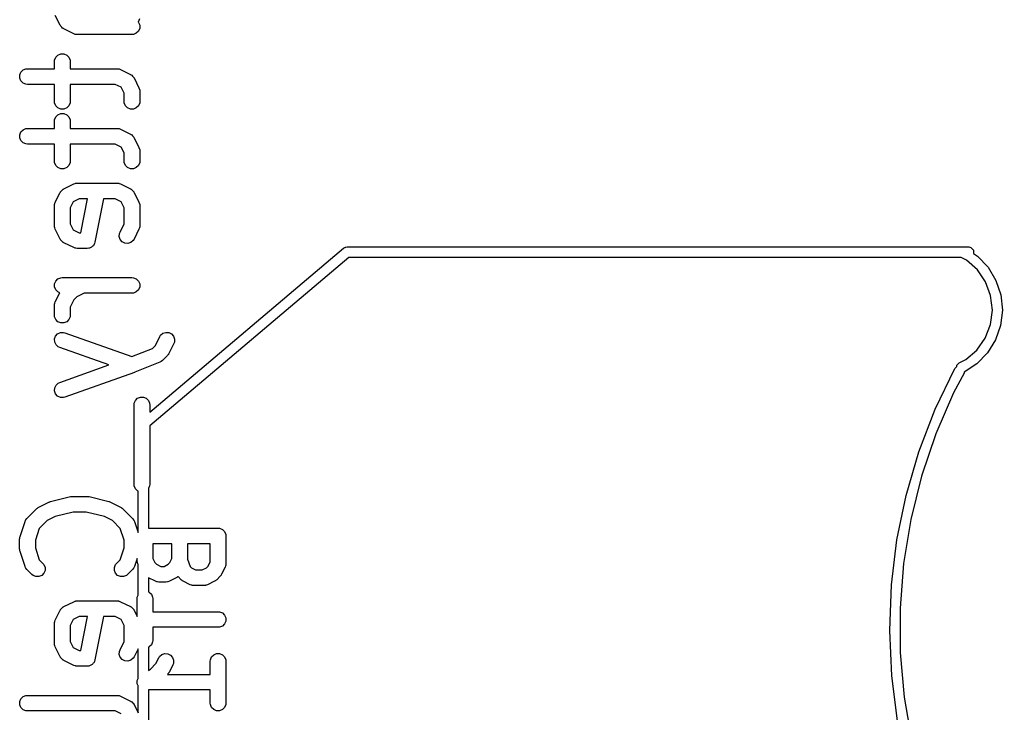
# Model space of a CAD drawing. Extents: x -2.1 to 1.75, y 0.25 to 2.72.
# Drawn here: x 1.3702 to 1.7405, y 1.0279 to 1.2894 of the extents above; entities that cross this region are included whole.
import ezdxf

# ---------------------------------------------------------------- set-up
doc = ezdxf.new("R2010")
doc.units = 0
doc.header["$MEASUREMENT"] = 0
doc.layers.add('BLACK', color=7, linetype='CONTINUOUS')

msp = doc.modelspace()

# ---------------------------------------------------------------- linework, layer by layer
at = {"layer": 'BLACK', "linetype": 'CONTINUOUS'}
for p, q in [((1.3855, 1.2873), (1.38362, 1.29105)), ((1.41515, 1.28918), (1.41483, 1.28853)), ((1.41536, 1.28972), (1.41515, 1.28918)), ((1.38556, 1.28721), (1.3855, 1.2873)), ((1.38558, 1.28716), (1.38556, 1.28721)), ((1.38562, 1.28711), (1.38558, 1.28716)), ((1.38581, 1.28681), (1.38562, 1.28711)), ((1.38609, 1.28657), (1.38581, 1.28681)), ((1.38633, 1.28629), (1.38609, 1.28657)), ((1.38662, 1.28611), (1.38633, 1.28629)), ((1.38668, 1.28606), (1.38662, 1.28611)), ((1.38672, 1.28604), (1.38668, 1.28606)), ((1.38682, 1.28598), (1.38672, 1.28604)), ((1.39057, 1.28411), (1.38682, 1.28598)), ((1.41497, 1.28511), (1.41415, 1.28429)), ((1.41483, 1.28853), (1.41497, 1.28839)), ((1.41497, 1.28839), (1.41541, 1.28733)), ((1.41541, 1.28617), (1.41497, 1.28511)), ((1.41541, 1.28733), (1.41541, 1.28617)), ((1.39111, 1.2839), (1.39057, 1.28411)), ((1.39122, 1.28389), (1.39111, 1.2839)), ((1.39131, 1.28385), (1.39122, 1.28389)), ((1.39189, 1.2838), (1.39131, 1.28385)), ((1.41251, 1.2838), (1.39189, 1.2838)), ((1.41309, 1.28385), (1.41251, 1.2838)), ((1.41415, 1.28429), (1.41309, 1.28385)), ((1.38331, 1.27363), (1.38337, 1.2742)), ((1.38337, 1.2742), (1.38381, 1.27527)), ((1.38381, 1.27527), (1.38463, 1.27608)), ((1.38463, 1.27608), (1.38569, 1.27652)), ((1.38569, 1.27652), (1.38684, 1.27652)), ((1.38684, 1.27652), (1.38791, 1.27608)), ((1.38791, 1.27608), (1.38872, 1.27527)), ((1.38872, 1.27527), (1.38916, 1.2742)), ((1.38916, 1.2742), (1.38922, 1.27363)), ((1.37069, 1.26964), (1.3715, 1.27046)), ((1.3715, 1.27046), (1.37257, 1.2709)), ((1.37257, 1.2709), (1.37314, 1.27095)), ((1.37314, 1.27095), (1.38331, 1.27095)), ((1.38331, 1.27095), (1.38331, 1.27363)), ((1.38922, 1.27363), (1.38922, 1.27095)), ((1.38922, 1.27095), (1.40689, 1.27095)), ((1.40689, 1.27095), (1.40746, 1.2709)), ((1.40746, 1.2709), (1.40756, 1.27086)), ((1.40756, 1.27086), (1.40767, 1.27085)), ((1.40767, 1.27085), (1.40821, 1.27064)), ((1.40821, 1.27064), (1.41196, 1.26877)), ((1.37025, 1.26858), (1.37069, 1.26964)), ((1.37025, 1.26743), (1.37025, 1.26858)), ((1.37069, 1.26636), (1.37025, 1.26743)), ((1.3715, 1.26555), (1.37069, 1.26636)), ((1.41196, 1.26877), (1.41205, 1.26871)), ((1.41205, 1.26871), (1.4121, 1.26869)), ((1.4121, 1.26869), (1.41216, 1.26864)), ((1.41216, 1.26864), (1.41245, 1.26846)), ((1.41245, 1.26846), (1.41269, 1.26818)), ((1.41269, 1.26818), (1.41297, 1.26794)), ((1.41297, 1.26794), (1.41315, 1.26765)), ((1.41315, 1.26765), (1.4132, 1.26759)), ((1.4132, 1.26759), (1.41322, 1.26754)), ((1.41322, 1.26754), (1.41328, 1.26745)), ((1.41328, 1.26745), (1.41515, 1.2637)), ((1.37257, 1.26511), (1.3715, 1.26555)), ((1.37314, 1.26505), (1.37257, 1.26511)), ((1.38331, 1.26505), (1.37314, 1.26505)), ((1.38331, 1.25863), (1.38331, 1.26505)), ((1.40619, 1.26505), (1.38922, 1.26505)), ((1.38922, 1.26505), (1.38922, 1.25863)), ((1.40844, 1.26393), (1.40619, 1.26505)), ((1.40956, 1.26168), (1.40844, 1.26393)), ((1.41515, 1.2637), (1.41536, 1.26316)), ((1.41536, 1.26316), (1.41537, 1.26305)), ((1.41537, 1.26305), (1.41541, 1.26295)), ((1.41541, 1.26295), (1.41547, 1.26238)), ((1.40956, 1.25863), (1.40956, 1.26168)), ((1.41547, 1.26238), (1.41547, 1.25863)), ((1.38337, 1.25805), (1.38331, 1.25863)), ((1.38381, 1.25699), (1.38337, 1.25805)), ((1.38463, 1.25617), (1.38381, 1.25699)), ((1.38569, 1.25573), (1.38463, 1.25617)), ((1.38684, 1.25573), (1.38569, 1.25573)), ((1.38791, 1.25617), (1.38684, 1.25573)), ((1.38872, 1.25699), (1.38791, 1.25617)), ((1.38916, 1.25805), (1.38872, 1.25699)), ((1.38922, 1.25863), (1.38916, 1.25805)), ((1.40962, 1.25805), (1.40956, 1.25863)), ((1.41006, 1.25699), (1.40962, 1.25805)), ((1.41087, 1.25617), (1.41006, 1.25699)), ((1.41194, 1.25573), (1.41087, 1.25617)), ((1.41309, 1.25573), (1.41194, 1.25573)), ((1.41415, 1.25617), (1.41309, 1.25573)), ((1.41497, 1.25699), (1.41415, 1.25617)), ((1.41541, 1.25805), (1.41497, 1.25699)), ((1.41547, 1.25863), (1.41541, 1.25805)), ((1.38331, 1.25113), (1.38337, 1.2517)), ((1.38337, 1.2517), (1.38381, 1.25277)), ((1.38381, 1.25277), (1.38463, 1.25358)), ((1.38463, 1.25358), (1.38569, 1.25402)), ((1.38569, 1.25402), (1.38684, 1.25402)), ((1.38684, 1.25402), (1.38791, 1.25358)), ((1.38791, 1.25358), (1.38872, 1.25277)), ((1.38872, 1.25277), (1.38916, 1.2517)), ((1.38916, 1.2517), (1.38922, 1.25113)), ((1.37069, 1.24714), (1.3715, 1.24796)), ((1.3715, 1.24796), (1.37257, 1.2484)), ((1.37257, 1.2484), (1.37314, 1.24846)), ((1.37314, 1.24846), (1.38331, 1.24846)), ((1.38331, 1.24846), (1.38331, 1.25113)), ((1.38922, 1.25113), (1.38922, 1.24846)), ((1.38922, 1.24846), (1.40689, 1.24846)), ((1.40689, 1.24846), (1.40746, 1.2484)), ((1.40746, 1.2484), (1.40756, 1.24836)), ((1.40756, 1.24836), (1.40767, 1.24835)), ((1.40767, 1.24835), (1.40821, 1.24815)), ((1.40821, 1.24815), (1.41196, 1.24627)), ((1.37025, 1.24608), (1.37069, 1.24714)), ((1.37025, 1.24493), (1.37025, 1.24608)), ((1.37069, 1.24386), (1.37025, 1.24493)), ((1.41196, 1.24627), (1.41205, 1.24621)), ((1.41205, 1.24621), (1.4121, 1.24619)), ((1.4121, 1.24619), (1.41216, 1.24615)), ((1.41216, 1.24615), (1.41245, 1.24596)), ((1.41245, 1.24596), (1.41269, 1.24568)), ((1.41269, 1.24568), (1.41297, 1.24544)), ((1.41297, 1.24544), (1.41315, 1.24515)), ((1.41315, 1.24515), (1.4132, 1.24509)), ((1.4132, 1.24509), (1.41322, 1.24505)), ((1.41322, 1.24505), (1.41328, 1.24495)), ((1.41328, 1.24495), (1.41515, 1.2412)), ((1.3715, 1.24305), (1.37069, 1.24386)), ((1.37257, 1.24261), (1.3715, 1.24305)), ((1.37314, 1.24255), (1.37257, 1.24261)), ((1.38331, 1.24255), (1.37314, 1.24255)), ((1.38331, 1.23613), (1.38331, 1.24255)), ((1.40619, 1.24255), (1.38922, 1.24255)), ((1.38922, 1.24255), (1.38922, 1.23613)), ((1.40844, 1.24143), (1.40619, 1.24255)), ((1.40956, 1.23918), (1.40844, 1.24143)), ((1.41515, 1.2412), (1.41536, 1.24066)), ((1.41536, 1.24066), (1.41537, 1.24055)), ((1.41537, 1.24055), (1.41541, 1.24046)), ((1.41541, 1.24046), (1.41547, 1.23988)), ((1.40956, 1.23613), (1.40956, 1.23918)), ((1.41547, 1.23988), (1.41547, 1.23613)), ((1.38337, 1.23555), (1.38331, 1.23613)), ((1.38381, 1.23449), (1.38337, 1.23555)), ((1.38463, 1.23368), (1.38381, 1.23449)), ((1.38569, 1.23323), (1.38463, 1.23368)), ((1.38684, 1.23323), (1.38569, 1.23323)), ((1.38791, 1.23368), (1.38684, 1.23323)), ((1.38872, 1.23449), (1.38791, 1.23368)), ((1.38916, 1.23555), (1.38872, 1.23449)), ((1.38922, 1.23613), (1.38916, 1.23555)), ((1.40962, 1.23555), (1.40956, 1.23613)), ((1.41006, 1.23449), (1.40962, 1.23555)), ((1.41087, 1.23368), (1.41006, 1.23449)), ((1.41194, 1.23323), (1.41087, 1.23368)), ((1.41309, 1.23323), (1.41194, 1.23323)), ((1.41415, 1.23368), (1.41309, 1.23323)), ((1.41497, 1.23449), (1.41415, 1.23368)), ((1.41541, 1.23555), (1.41497, 1.23449)), ((1.41547, 1.23613), (1.41541, 1.23555)), ((1.38672, 1.22559), (1.38682, 1.22565)), ((1.38682, 1.22565), (1.39057, 1.22752)), ((1.39057, 1.22752), (1.39111, 1.22773)), ((1.39111, 1.22773), (1.39122, 1.22774)), ((1.39122, 1.22774), (1.39131, 1.22778)), ((1.39131, 1.22778), (1.39189, 1.22783)), ((1.39189, 1.22783), (1.40689, 1.22783)), ((1.40689, 1.22783), (1.40746, 1.22778)), ((1.40746, 1.22778), (1.40756, 1.22774)), ((1.40756, 1.22774), (1.40767, 1.22773)), ((1.40767, 1.22773), (1.40821, 1.22752)), ((1.40821, 1.22752), (1.41196, 1.22565)), ((1.41196, 1.22565), (1.41205, 1.22559)), ((1.38362, 1.22058), (1.3855, 1.22433)), ((1.3855, 1.22433), (1.38556, 1.22442)), ((1.38556, 1.22442), (1.38558, 1.22447)), ((1.38558, 1.22447), (1.38562, 1.22453)), ((1.38562, 1.22453), (1.38581, 1.22482)), ((1.38581, 1.22482), (1.38609, 1.22506)), ((1.38609, 1.22506), (1.38633, 1.22534)), ((1.38633, 1.22534), (1.38662, 1.22552)), ((1.38662, 1.22552), (1.38668, 1.22557)), ((1.38668, 1.22557), (1.38672, 1.22559)), ((1.39259, 1.22193), (1.39034, 1.22081)), ((1.39579, 1.22193), (1.39259, 1.22193)), ((1.39322, 1.20909), (1.39579, 1.22193)), ((1.40181, 1.22193), (1.39854, 1.20556)), ((1.40619, 1.22193), (1.40181, 1.22193)), ((1.40844, 1.22081), (1.40619, 1.22193)), ((1.41205, 1.22559), (1.4121, 1.22557)), ((1.4121, 1.22557), (1.41216, 1.22552)), ((1.41216, 1.22552), (1.41245, 1.22534)), ((1.41245, 1.22534), (1.41269, 1.22506)), ((1.41269, 1.22506), (1.41297, 1.22482)), ((1.41297, 1.22482), (1.41315, 1.22453)), ((1.41315, 1.22453), (1.4132, 1.22447)), ((1.4132, 1.22447), (1.41322, 1.22442)), ((1.41322, 1.22442), (1.41328, 1.22433)), ((1.41328, 1.22433), (1.41515, 1.22058)), ((1.38331, 1.21926), (1.38337, 1.21983)), ((1.38331, 1.21176), (1.38331, 1.21926)), ((1.38337, 1.21983), (1.38341, 1.21993)), ((1.38341, 1.21993), (1.38342, 1.22004)), ((1.38342, 1.22004), (1.38362, 1.22058)), ((1.39034, 1.22081), (1.38922, 1.21856)), ((1.38922, 1.21856), (1.38922, 1.21246)), ((1.40956, 1.21856), (1.40844, 1.22081)), ((1.40956, 1.21246), (1.40956, 1.21856)), ((1.41515, 1.22058), (1.41536, 1.22004)), ((1.41536, 1.22004), (1.41537, 1.21993)), ((1.41537, 1.21993), (1.41541, 1.21983)), ((1.41541, 1.21983), (1.41547, 1.21926)), ((1.41547, 1.21926), (1.41547, 1.21176)), ((1.38337, 1.21118), (1.38331, 1.21176)), ((1.38341, 1.21108), (1.38337, 1.21118)), ((1.38342, 1.21098), (1.38341, 1.21108)), ((1.38362, 1.21044), (1.38342, 1.21098)), ((1.38922, 1.21246), (1.39034, 1.21021)), ((1.408, 1.20933), (1.40956, 1.21246)), ((1.41536, 1.21098), (1.41515, 1.21044)), ((1.41537, 1.21108), (1.41536, 1.21098)), ((1.41541, 1.21118), (1.41537, 1.21108)), ((1.41547, 1.21176), (1.41541, 1.21118)), ((1.3855, 1.20669), (1.38362, 1.21044)), ((1.39034, 1.21021), (1.39259, 1.20909)), ((1.39259, 1.20909), (1.39322, 1.20909)), ((1.40771, 1.20764), (1.40779, 1.20879)), ((1.40807, 1.20655), (1.40771, 1.20764)), ((1.40779, 1.20879), (1.408, 1.20933)), ((1.41515, 1.21044), (1.41328, 1.20669)), ((1.38556, 1.20659), (1.3855, 1.20669)), ((1.38558, 1.20655), (1.38556, 1.20659)), ((1.38562, 1.20649), (1.38558, 1.20655)), ((1.38581, 1.2062), (1.38562, 1.20649)), ((1.38609, 1.20596), (1.38581, 1.2062)), ((1.38633, 1.20568), (1.38609, 1.20596)), ((1.38662, 1.20549), (1.38633, 1.20568)), ((1.38668, 1.20544), (1.38662, 1.20549)), ((1.38672, 1.20543), (1.38668, 1.20544)), ((1.38682, 1.20537), (1.38672, 1.20543)), ((1.39057, 1.20349), (1.38682, 1.20537)), ((1.39111, 1.20329), (1.39057, 1.20349)), ((1.39677, 1.20341), (1.39648, 1.20335)), ((1.39701, 1.20357), (1.39677, 1.20341)), ((1.39728, 1.20368), (1.39701, 1.20357)), ((1.39748, 1.20388), (1.39728, 1.20368)), ((1.39773, 1.20404), (1.39748, 1.20388)), ((1.39789, 1.20429), (1.39773, 1.20404)), ((1.39809, 1.20449), (1.39789, 1.20429)), ((1.39821, 1.20476), (1.39809, 1.20449)), ((1.39837, 1.205), (1.39821, 1.20476)), ((1.39854, 1.20556), (1.39837, 1.205)), ((1.40883, 1.20568), (1.40807, 1.20655)), ((1.40986, 1.20516), (1.40883, 1.20568)), ((1.41101, 1.20508), (1.40986, 1.20516)), ((1.4121, 1.20544), (1.41101, 1.20508)), ((1.41297, 1.2062), (1.4121, 1.20544)), ((1.41328, 1.20669), (1.41297, 1.2062)), ((1.49227, 1.20327), (1.49273, 1.20353)), ((1.49273, 1.20353), (1.49279, 1.20359)), ((1.49279, 1.20359), (1.49287, 1.20361)), ((1.49287, 1.20361), (1.49294, 1.20365)), ((1.49294, 1.20365), (1.49303, 1.20364)), ((1.49303, 1.20364), (1.49354, 1.20374)), ((1.49354, 1.20374), (1.7278, 1.20374)), ((1.7278, 1.20374), (1.72855, 1.20359)), ((1.72855, 1.20359), (1.72961, 1.20252)), ((1.39122, 1.20328), (1.39111, 1.20329)), ((1.39131, 1.20324), (1.39122, 1.20328)), ((1.39189, 1.20318), (1.39131, 1.20324)), ((1.39564, 1.20318), (1.39189, 1.20318)), ((1.39622, 1.20324), (1.39564, 1.20318)), ((1.39564, 1.20318), (1.39564, 1.20318)), ((1.39648, 1.20335), (1.39622, 1.20324)), ((1.41921, 1.14146), (1.49227, 1.20327)), ((1.49426, 1.1998), (1.41921, 1.1363)), ((1.72495, 1.1998), (1.49426, 1.1998)), ((1.72694, 1.19875), (1.72495, 1.1998)), ((1.72961, 1.20252), (1.72961, 1.20131)), ((1.72961, 1.20131), (1.73113, 1.20028)), ((1.73113, 1.20028), (1.73509, 1.19609)), ((1.73104, 1.19509), (1.72694, 1.19875)), ((1.73509, 1.19609), (1.73806, 1.19114)), ((1.73415, 1.19056), (1.73104, 1.19509)), ((1.38337, 1.18984), (1.38381, 1.1909)), ((1.38337, 1.18869), (1.38337, 1.18984)), ((1.38381, 1.18762), (1.38337, 1.18869)), ((1.38381, 1.1909), (1.38463, 1.19172)), ((1.38463, 1.19172), (1.38569, 1.19216)), ((1.38569, 1.19216), (1.38627, 1.19221)), ((1.38627, 1.19221), (1.41251, 1.19221)), ((1.41251, 1.19221), (1.41309, 1.19216)), ((1.41309, 1.19216), (1.41415, 1.19172)), ((1.41415, 1.19172), (1.41497, 1.1909)), ((1.41497, 1.1909), (1.41541, 1.18984)), ((1.41541, 1.18869), (1.41497, 1.18762)), ((1.41541, 1.18984), (1.41541, 1.18869)), ((1.73606, 1.18541), (1.73415, 1.19056)), ((1.73806, 1.19114), (1.73987, 1.18567)), ((1.38362, 1.18308), (1.38534, 1.18651)), ((1.38463, 1.18681), (1.38381, 1.18762)), ((1.38534, 1.18651), (1.38463, 1.18681)), ((1.39176, 1.18496), (1.39057, 1.18376)), ((1.39446, 1.18631), (1.39176, 1.18496)), ((1.41251, 1.18631), (1.39446, 1.18631)), ((1.41309, 1.18637), (1.41251, 1.18631)), ((1.41415, 1.18681), (1.41309, 1.18637)), ((1.41497, 1.18762), (1.41415, 1.18681)), ((1.73669, 1.17996), (1.73606, 1.18541)), ((1.73987, 1.18567), (1.74046, 1.17993)), ((1.38331, 1.18176), (1.38337, 1.18234)), ((1.38331, 1.17801), (1.38331, 1.18176)), ((1.38337, 1.18234), (1.38341, 1.18244)), ((1.38341, 1.18244), (1.38342, 1.18254)), ((1.38342, 1.18254), (1.38362, 1.18308)), ((1.39057, 1.18376), (1.38922, 1.18107)), ((1.38337, 1.17744), (1.38331, 1.17801)), ((1.38922, 1.17801), (1.38916, 1.17744)), ((1.38922, 1.18107), (1.38922, 1.17801)), ((1.73599, 1.17451), (1.73669, 1.17996)), ((1.74046, 1.17993), (1.73979, 1.1742)), ((1.38381, 1.17637), (1.38337, 1.17744)), ((1.38463, 1.17556), (1.38381, 1.17637)), ((1.38569, 1.17512), (1.38463, 1.17556)), ((1.38684, 1.17512), (1.38569, 1.17512)), ((1.38791, 1.17556), (1.38684, 1.17512)), ((1.38872, 1.17637), (1.38791, 1.17556)), ((1.38916, 1.17744), (1.38872, 1.17637)), ((1.73399, 1.16939), (1.73599, 1.17451)), ((1.73979, 1.1742), (1.7379, 1.16875)), ((1.38334, 1.16907), (1.38373, 1.17016)), ((1.38373, 1.17016), (1.38451, 1.17101)), ((1.38451, 1.17101), (1.38555, 1.1715)), ((1.38555, 1.1715), (1.3867, 1.17156)), ((1.3867, 1.17156), (1.38726, 1.17142)), ((1.38726, 1.17142), (1.41245, 1.16242)), ((1.42299, 1.16996), (1.4233, 1.17045)), ((1.4233, 1.17045), (1.42417, 1.1712)), ((1.42417, 1.1712), (1.42527, 1.17157)), ((1.42527, 1.17157), (1.42642, 1.17149)), ((1.42642, 1.17149), (1.42745, 1.17097)), ((1.42745, 1.17097), (1.4282, 1.1701)), ((1.4282, 1.1701), (1.42857, 1.16901)), ((1.3834, 1.16792), (1.38334, 1.16907)), ((1.3839, 1.16688), (1.3834, 1.16792)), ((1.38475, 1.16611), (1.3839, 1.16688)), ((1.42023, 1.16553), (1.42133, 1.16664)), ((1.42133, 1.16664), (1.42299, 1.16996)), ((1.42828, 1.16732), (1.4264, 1.16357)), ((1.42848, 1.16786), (1.42828, 1.16732)), ((1.42857, 1.16901), (1.42848, 1.16786)), ((1.73083, 1.1649), (1.73399, 1.16939)), ((1.7379, 1.16875), (1.73486, 1.16384)), ((1.38527, 1.16586), (1.38475, 1.16611)), ((1.40373, 1.15927), (1.38527, 1.16586)), ((1.41245, 1.16242), (1.42023, 1.16553)), ((1.42585, 1.1628), (1.42397, 1.16093)), ((1.42603, 1.16303), (1.42585, 1.1628)), ((1.42609, 1.16308), (1.42603, 1.16303)), ((1.42615, 1.16317), (1.42609, 1.16308)), ((1.42622, 1.16325), (1.42615, 1.16317)), ((1.42625, 1.16332), (1.42622, 1.16325)), ((1.4264, 1.16357), (1.42625, 1.16332)), ((1.72668, 1.1613), (1.73083, 1.1649)), ((1.73486, 1.16384), (1.73084, 1.15971)), ((1.38527, 1.15267), (1.40373, 1.15927)), ((1.42298, 1.16027), (1.41361, 1.15652)), ((1.4235, 1.16054), (1.42298, 1.16027)), ((1.42351, 1.16055), (1.4235, 1.16054)), ((1.42353, 1.16056), (1.42351, 1.16055)), ((1.42397, 1.16093), (1.42353, 1.16056)), ((1.72329, 1.1587), (1.72337, 1.1592)), ((1.72337, 1.1592), (1.72423, 1.16006)), ((1.72423, 1.16006), (1.72668, 1.1613)), ((1.72423, 1.16006), (1.72423, 1.16006)), ((1.73084, 1.15971), (1.7261, 1.15661)), ((1.41351, 1.15648), (1.38726, 1.14711)), ((1.41356, 1.15651), (1.41351, 1.15648)), ((1.41361, 1.15652), (1.41356, 1.15651)), ((1.71511, 1.14255), (1.72254, 1.15798)), ((1.72602, 1.15612), (1.72206, 1.14871)), ((1.72254, 1.15798), (1.72329, 1.1587)), ((1.7261, 1.15661), (1.72602, 1.15612)), ((1.3834, 1.15061), (1.3839, 1.15165)), ((1.3839, 1.15165), (1.38475, 1.15242)), ((1.38475, 1.15242), (1.38527, 1.15267)), ((1.38334, 1.14946), (1.3834, 1.15061)), ((1.38373, 1.14837), (1.38334, 1.14946)), ((1.38451, 1.14752), (1.38373, 1.14837)), ((1.72206, 1.14871), (1.71539, 1.13327)), ((1.38555, 1.14703), (1.38451, 1.14752)), ((1.3867, 1.14697), (1.38555, 1.14703)), ((1.38726, 1.14711), (1.3867, 1.14697)), ((1.41331, 1.14427), (1.41337, 1.14484)), ((1.41331, 1.11427), (1.41331, 1.14427)), ((1.41337, 1.14484), (1.41381, 1.14591)), ((1.41381, 1.14591), (1.41462, 1.14672)), ((1.41462, 1.14672), (1.41569, 1.14716)), ((1.41569, 1.14716), (1.41684, 1.14716)), ((1.41684, 1.14716), (1.4179, 1.14672)), ((1.4179, 1.14672), (1.41872, 1.14591)), ((1.41872, 1.14591), (1.41916, 1.14484)), ((1.41916, 1.14484), (1.41921, 1.14427)), ((1.41921, 1.14427), (1.41921, 1.14146)), ((1.70897, 1.12656), (1.71511, 1.14255)), ((1.41921, 1.1363), (1.41921, 1.11427)), ((1.71539, 1.13327), (1.71001, 1.11734)), ((1.70417, 1.11012), (1.70897, 1.12656)), ((1.71001, 1.11734), (1.70597, 1.10102)), ((1.41337, 1.11369), (1.41331, 1.11427)), ((1.41381, 1.11263), (1.41337, 1.11369)), ((1.41462, 1.11182), (1.41381, 1.11263)), ((1.4148, 1.11174), (1.41462, 1.11182)), ((1.4148, 1.09611), (1.4148, 1.11174)), ((1.41916, 1.11369), (1.41874, 1.11269)), ((1.41874, 1.11269), (1.41874, 1.09777)), ((1.41921, 1.11427), (1.41916, 1.11369)), ((1.37745, 1.10566), (1.3812, 1.10754)), ((1.3812, 1.10754), (1.38124, 1.10755)), ((1.38124, 1.10755), (1.38126, 1.10757)), ((1.38126, 1.10757), (1.3815, 1.10765)), ((1.3815, 1.10765), (1.38174, 1.10774)), ((1.38174, 1.10774), (1.38176, 1.10775)), ((1.38176, 1.10775), (1.3818, 1.10776)), ((1.3818, 1.10776), (1.3893, 1.10964)), ((1.3893, 1.10964), (1.3894, 1.10965)), ((1.3894, 1.10965), (1.38944, 1.10967)), ((1.38944, 1.10967), (1.38966, 1.10969)), ((1.38966, 1.10969), (1.38987, 1.10972)), ((1.38987, 1.10972), (1.38991, 1.10971)), ((1.38991, 1.10971), (1.39002, 1.10972)), ((1.39002, 1.10972), (1.39564, 1.10972)), ((1.39564, 1.10972), (1.39574, 1.10971)), ((1.39574, 1.10971), (1.39578, 1.10972)), ((1.39578, 1.10972), (1.396, 1.10969)), ((1.396, 1.10969), (1.39622, 1.10967)), ((1.39622, 1.10967), (1.39626, 1.10965)), ((1.39626, 1.10965), (1.39636, 1.10964)), ((1.39636, 1.10964), (1.40385, 1.10776)), ((1.40385, 1.10776), (1.4039, 1.10775)), ((1.4039, 1.10775), (1.40392, 1.10774)), ((1.40392, 1.10774), (1.40416, 1.10765)), ((1.40416, 1.10765), (1.4044, 1.10757)), ((1.4044, 1.10757), (1.40442, 1.10755)), ((1.40442, 1.10755), (1.40446, 1.10754)), ((1.40446, 1.10754), (1.40821, 1.10566)), ((1.70074, 1.09335), (1.70417, 1.11012)), ((1.37293, 1.10136), (1.37668, 1.10511)), ((1.37668, 1.10511), (1.37691, 1.1053)), ((1.37691, 1.1053), (1.37696, 1.10535)), ((1.37696, 1.10535), (1.37705, 1.10541)), ((1.37705, 1.10541), (1.37713, 1.10548)), ((1.37713, 1.10548), (1.3772, 1.10551)), ((1.3772, 1.10551), (1.37745, 1.10566)), ((1.39038, 1.10382), (1.38355, 1.10211)), ((1.39528, 1.10382), (1.39038, 1.10382)), ((1.40211, 1.10211), (1.39528, 1.10382)), ((1.40821, 1.10566), (1.40846, 1.10551)), ((1.40846, 1.10551), (1.40853, 1.10548)), ((1.40853, 1.10548), (1.40861, 1.10541)), ((1.40861, 1.10541), (1.4087, 1.10535)), ((1.4087, 1.10535), (1.40875, 1.1053)), ((1.40875, 1.1053), (1.40898, 1.10511)), ((1.40898, 1.10511), (1.41273, 1.10136)), ((1.37034, 1.09458), (1.37222, 1.10021)), ((1.37222, 1.10021), (1.37245, 1.10073)), ((1.37245, 1.10073), (1.37252, 1.10082)), ((1.37252, 1.10082), (1.37256, 1.10091)), ((1.37256, 1.10091), (1.37293, 1.10136)), ((1.38052, 1.1006), (1.3776, 1.09768)), ((1.38355, 1.10211), (1.38052, 1.1006)), ((1.40514, 1.1006), (1.40211, 1.10211)), ((1.40806, 1.09768), (1.40514, 1.1006)), ((1.41273, 1.10136), (1.41309, 1.10091)), ((1.41309, 1.10091), (1.41313, 1.10082)), ((1.41313, 1.10082), (1.4132, 1.10073)), ((1.4132, 1.10073), (1.41344, 1.10021)), ((1.41344, 1.10021), (1.4148, 1.09611)), ((1.70597, 1.10102), (1.70327, 1.08442)), ((1.3776, 1.09768), (1.3761, 1.09317)), ((1.40956, 1.09317), (1.40806, 1.09768)), ((1.41874, 1.09777), (1.44496, 1.09777)), ((1.44496, 1.09777), (1.44554, 1.09771)), ((1.44554, 1.09771), (1.4466, 1.09727)), ((1.4466, 1.09727), (1.44742, 1.09646)), ((1.44742, 1.09646), (1.44786, 1.09539)), ((1.37019, 1.09365), (1.37022, 1.09394)), ((1.37019, 1.0899), (1.37019, 1.09365)), ((1.37021, 1.09402), (1.37024, 1.09412)), ((1.37022, 1.09394), (1.37021, 1.09402)), ((1.37024, 1.09412), (1.37025, 1.09422)), ((1.37025, 1.09422), (1.37028, 1.0943)), ((1.37028, 1.0943), (1.37034, 1.09458)), ((1.3761, 1.09317), (1.3761, 1.09038)), ((1.40956, 1.09038), (1.40956, 1.09317)), ((1.44786, 1.09539), (1.44791, 1.09482)), ((1.44791, 1.09482), (1.44791, 1.08432)), ((1.69869, 1.07634), (1.70074, 1.09335)), ((1.37022, 1.08961), (1.37019, 1.0899)), ((1.37021, 1.08953), (1.37022, 1.08961)), ((1.37024, 1.08943), (1.37021, 1.08953)), ((1.37025, 1.08932), (1.37024, 1.08943)), ((1.37028, 1.08925), (1.37025, 1.08932)), ((1.37034, 1.08897), (1.37028, 1.08925)), ((1.37222, 1.08334), (1.37034, 1.08897)), ((1.3761, 1.09038), (1.3776, 1.08587)), ((1.40806, 1.08587), (1.40956, 1.09038)), ((1.42757, 1.09186), (1.42036, 1.09186)), ((1.42036, 1.09186), (1.42036, 1.08633)), ((1.42757, 1.08633), (1.42757, 1.09186)), ((1.44201, 1.09186), (1.43348, 1.09186)), ((1.43348, 1.09186), (1.43348, 1.08611)), ((1.44201, 1.08501), (1.44201, 1.09186)), ((1.3776, 1.08587), (1.37898, 1.08449)), ((1.40668, 1.08449), (1.40806, 1.08587)), ((1.41445, 1.08637), (1.41344, 1.08334)), ((1.41445, 1.08563), (1.41445, 1.08637)), ((1.41451, 1.08505), (1.41445, 1.08563)), ((1.41455, 1.08496), (1.41451, 1.08505)), ((1.41455, 1.08485), (1.41455, 1.08496)), ((1.42036, 1.08633), (1.42114, 1.08475)), ((1.42679, 1.08475), (1.42757, 1.08633)), ((1.43348, 1.08611), (1.43442, 1.08329)), ((1.44122, 1.08344), (1.44201, 1.08501)), ((1.37245, 1.08281), (1.37222, 1.08334)), ((1.37252, 1.08273), (1.37245, 1.08281)), ((1.37256, 1.08263), (1.37252, 1.08273)), ((1.37293, 1.08219), (1.37256, 1.08263)), ((1.3748, 1.08031), (1.37293, 1.08219)), ((1.37898, 1.08449), (1.37935, 1.08404)), ((1.37935, 1.08404), (1.37979, 1.08298)), ((1.37979, 1.08182), (1.37935, 1.08076)), ((1.37979, 1.08298), (1.37979, 1.08182)), ((1.40587, 1.08298), (1.40631, 1.08404)), ((1.40587, 1.08182), (1.40587, 1.08298)), ((1.40631, 1.08076), (1.40587, 1.08182)), ((1.40631, 1.08404), (1.40668, 1.08449)), ((1.41273, 1.08219), (1.41085, 1.08031)), ((1.41309, 1.08263), (1.41273, 1.08219)), ((1.41313, 1.08273), (1.41309, 1.08263)), ((1.4132, 1.08281), (1.41313, 1.08273)), ((1.41344, 1.08334), (1.4132, 1.08281)), ((1.41476, 1.08431), (1.41455, 1.08485)), ((1.4148, 1.08423), (1.41476, 1.08431)), ((1.4148, 1.07249), (1.4148, 1.08423)), ((1.42114, 1.08475), (1.42178, 1.08412)), ((1.42178, 1.08412), (1.42335, 1.08333)), ((1.42335, 1.08333), (1.42458, 1.08333)), ((1.42458, 1.08333), (1.42615, 1.08412)), ((1.42615, 1.08412), (1.42679, 1.08475)), ((1.43442, 1.08329), (1.4349, 1.08281)), ((1.4349, 1.08281), (1.43647, 1.08202)), ((1.43647, 1.08202), (1.43902, 1.08202)), ((1.43902, 1.08202), (1.44059, 1.08281)), ((1.44059, 1.08281), (1.44122, 1.08344)), ((1.4476, 1.083), (1.44629, 1.08037)), ((1.44781, 1.08354), (1.4476, 1.083)), ((1.44782, 1.08364), (1.44781, 1.08354)), ((1.44786, 1.08374), (1.44782, 1.08364)), ((1.44791, 1.08432), (1.44786, 1.08374)), ((1.70327, 1.08442), (1.70196, 1.06765)), ((1.37525, 1.07994), (1.3748, 1.08031)), ((1.37632, 1.0795), (1.37525, 1.07994)), ((1.37747, 1.0795), (1.37632, 1.0795)), ((1.37853, 1.07994), (1.37747, 1.0795)), ((1.37935, 1.08076), (1.37853, 1.07994)), ((1.40712, 1.07994), (1.40631, 1.08076)), ((1.40819, 1.0795), (1.40712, 1.07994)), ((1.40934, 1.0795), (1.40819, 1.0795)), ((1.4104, 1.07994), (1.40934, 1.0795)), ((1.41085, 1.08031), (1.4104, 1.07994)), ((1.42133, 1.07774), (1.41874, 1.07904)), ((1.41874, 1.07904), (1.41874, 1.07377)), ((1.42187, 1.07753), (1.42133, 1.07774)), ((1.42198, 1.07753), (1.42187, 1.07753)), ((1.42208, 1.07748), (1.42198, 1.07753)), ((1.42595, 1.07753), (1.42585, 1.07748)), ((1.42606, 1.07753), (1.42595, 1.07753)), ((1.4266, 1.07774), (1.42606, 1.07753)), ((1.42922, 1.07905), (1.4266, 1.07774)), ((1.42947, 1.07921), (1.42922, 1.07905)), ((1.42954, 1.07924), (1.42947, 1.07921)), ((1.42962, 1.0793), (1.42954, 1.07924)), ((1.42971, 1.07936), (1.42962, 1.0793)), ((1.42976, 1.07942), (1.42971, 1.07936)), ((1.42986, 1.0795), (1.42976, 1.07942)), ((1.43106, 1.07829), (1.42986, 1.0795)), ((1.43129, 1.07811), (1.43106, 1.07829)), ((1.43134, 1.07805), (1.43129, 1.07811)), ((1.43143, 1.07799), (1.43134, 1.07805)), ((1.43151, 1.07793), (1.43143, 1.07799)), ((1.43158, 1.0779), (1.43151, 1.07793)), ((1.43183, 1.07774), (1.43158, 1.0779)), ((1.43446, 1.07643), (1.43183, 1.07774)), ((1.44366, 1.07774), (1.44103, 1.07643)), ((1.44391, 1.0779), (1.44366, 1.07774)), ((1.44398, 1.07793), (1.44391, 1.0779)), ((1.44406, 1.07799), (1.44398, 1.07793)), ((1.44415, 1.07805), (1.44406, 1.07799)), ((1.4442, 1.07811), (1.44415, 1.07805)), ((1.44443, 1.07829), (1.4442, 1.07811)), ((1.44574, 1.0796), (1.44443, 1.07829)), ((1.44592, 1.07983), (1.44574, 1.0796)), ((1.44598, 1.07988), (1.44592, 1.07983)), ((1.44604, 1.07997), (1.44598, 1.07988)), ((1.4461, 1.08005), (1.44604, 1.07997)), ((1.44613, 1.08012), (1.4461, 1.08005)), ((1.44629, 1.08037), (1.44613, 1.08012)), ((1.42265, 1.07743), (1.42208, 1.07748)), ((1.42528, 1.07743), (1.42265, 1.07743)), ((1.42585, 1.07748), (1.42528, 1.07743)), ((1.435, 1.07622), (1.43446, 1.07643)), ((1.4351, 1.07621), (1.435, 1.07622)), ((1.4352, 1.07617), (1.4351, 1.07621)), ((1.43578, 1.07612), (1.4352, 1.07617)), ((1.43971, 1.07612), (1.43578, 1.07612)), ((1.44029, 1.07617), (1.43971, 1.07612)), ((1.44039, 1.07621), (1.44029, 1.07617)), ((1.44049, 1.07622), (1.44039, 1.07621)), ((1.44103, 1.07643), (1.44049, 1.07622)), ((1.69805, 1.05923), (1.69869, 1.07634)), ((1.39057, 1.07004), (1.39111, 1.07025)), ((1.39111, 1.07025), (1.39122, 1.07026)), ((1.39122, 1.07026), (1.39131, 1.0703)), ((1.39131, 1.0703), (1.39189, 1.07035)), ((1.39189, 1.07035), (1.40689, 1.07035)), ((1.40689, 1.07035), (1.40746, 1.0703)), ((1.40746, 1.0703), (1.40756, 1.07026)), ((1.40756, 1.07026), (1.40767, 1.07025)), ((1.40767, 1.07025), (1.40821, 1.07004)), ((1.41445, 1.07119), (1.41451, 1.07177)), ((1.41445, 1.0645), (1.41445, 1.07119)), ((1.41451, 1.07177), (1.4148, 1.07249)), ((1.41874, 1.07377), (1.41904, 1.07365)), ((1.41904, 1.07365), (1.41986, 1.07283)), ((1.41986, 1.07283), (1.4203, 1.07177)), ((1.4203, 1.07177), (1.42036, 1.07119)), ((1.42036, 1.07119), (1.42036, 1.06627)), ((1.38362, 1.0631), (1.3855, 1.06685)), ((1.3855, 1.06685), (1.38556, 1.06694)), ((1.38556, 1.06694), (1.38558, 1.06699)), ((1.38558, 1.06699), (1.38562, 1.06705)), ((1.38562, 1.06705), (1.38581, 1.06734)), ((1.38581, 1.06734), (1.38609, 1.06758)), ((1.38609, 1.06758), (1.38633, 1.06786)), ((1.38633, 1.06786), (1.38662, 1.06804)), ((1.38662, 1.06804), (1.38668, 1.06809)), ((1.38668, 1.06809), (1.38672, 1.06811)), ((1.38672, 1.06811), (1.38682, 1.06817)), ((1.38682, 1.06817), (1.39057, 1.07004)), ((1.40821, 1.07004), (1.41196, 1.06817)), ((1.41196, 1.06817), (1.41205, 1.06811)), ((1.41205, 1.06811), (1.4121, 1.06809)), ((1.4121, 1.06809), (1.41216, 1.06804)), ((1.41216, 1.06804), (1.41245, 1.06786)), ((1.41245, 1.06786), (1.41269, 1.06758)), ((1.41269, 1.06758), (1.41297, 1.06734)), ((1.41297, 1.06734), (1.41315, 1.06705)), ((1.41315, 1.06705), (1.4132, 1.06699)), ((1.4132, 1.06699), (1.41322, 1.06694)), ((1.41322, 1.06694), (1.41328, 1.06685)), ((1.41328, 1.06685), (1.41445, 1.0645)), ((1.70196, 1.06765), (1.70202, 1.05084)), ((1.38342, 1.06256), (1.38362, 1.0631)), ((1.39034, 1.06333), (1.38922, 1.06108)), ((1.39259, 1.06445), (1.39034, 1.06333)), ((1.39579, 1.06445), (1.39259, 1.06445)), ((1.39322, 1.05161), (1.39579, 1.06445)), ((1.40181, 1.06445), (1.39854, 1.04807)), ((1.40619, 1.06445), (1.40181, 1.06445)), ((1.40844, 1.06333), (1.40619, 1.06445)), ((1.40956, 1.06108), (1.40844, 1.06333)), ((1.42036, 1.06627), (1.44496, 1.06627)), ((1.44496, 1.06627), (1.44554, 1.06622)), ((1.44554, 1.06622), (1.4466, 1.06578)), ((1.4466, 1.06578), (1.44742, 1.06496)), ((1.44742, 1.06496), (1.44786, 1.0639)), ((1.44786, 1.06274), (1.44742, 1.06168)), ((1.44786, 1.0639), (1.44786, 1.06274)), ((1.38331, 1.06178), (1.38337, 1.06235)), ((1.38331, 1.05428), (1.38331, 1.06178)), ((1.38337, 1.06235), (1.38341, 1.06245)), ((1.38341, 1.06245), (1.38342, 1.06256)), ((1.38922, 1.06108), (1.38922, 1.05498)), ((1.40956, 1.05498), (1.40956, 1.06108)), ((1.44496, 1.06037), (1.42036, 1.06037)), ((1.42036, 1.06037), (1.42036, 1.05545)), ((1.44554, 1.06042), (1.44496, 1.06037)), ((1.4466, 1.06087), (1.44554, 1.06042)), ((1.44742, 1.06168), (1.4466, 1.06087)), ((1.69883, 1.04212), (1.69805, 1.05923)), ((1.42036, 1.05545), (1.4203, 1.05487)), ((1.38337, 1.0537), (1.38331, 1.05428)), ((1.38341, 1.0536), (1.38337, 1.0537)), ((1.38342, 1.0535), (1.38341, 1.0536)), ((1.38362, 1.05296), (1.38342, 1.0535)), ((1.3855, 1.04921), (1.38362, 1.05296)), ((1.38922, 1.05498), (1.39034, 1.05273)), ((1.39034, 1.05273), (1.39259, 1.05161)), ((1.39259, 1.05161), (1.39322, 1.05161)), ((1.40779, 1.05131), (1.408, 1.05185)), ((1.408, 1.05185), (1.40956, 1.05498)), ((1.4148, 1.05226), (1.41328, 1.04921)), ((1.4148, 1.04102), (1.4148, 1.05226)), ((1.41904, 1.05299), (1.41874, 1.05287)), ((1.41874, 1.05287), (1.41874, 1.04414)), ((1.41986, 1.05381), (1.41904, 1.05299)), ((1.4203, 1.05487), (1.41986, 1.05381)), ((1.38556, 1.04911), (1.3855, 1.04921)), ((1.38558, 1.04907), (1.38556, 1.04911)), ((1.38562, 1.04901), (1.38558, 1.04907)), ((1.38581, 1.04872), (1.38562, 1.04901)), ((1.38609, 1.04848), (1.38581, 1.04872)), ((1.38633, 1.0482), (1.38609, 1.04848)), ((1.38662, 1.04801), (1.38633, 1.0482)), ((1.38668, 1.04796), (1.38662, 1.04801)), ((1.38672, 1.04795), (1.38668, 1.04796)), ((1.38682, 1.04789), (1.38672, 1.04795)), ((1.39057, 1.04601), (1.38682, 1.04789)), ((1.39854, 1.04807), (1.39837, 1.04752)), ((1.40771, 1.05016), (1.40779, 1.05131)), ((1.40807, 1.04907), (1.40771, 1.05016)), ((1.40883, 1.0482), (1.40807, 1.04907)), ((1.40986, 1.04768), (1.40883, 1.0482)), ((1.4121, 1.04796), (1.41101, 1.0476)), ((1.41297, 1.04872), (1.4121, 1.04796)), ((1.41328, 1.04921), (1.41297, 1.04872)), ((1.42154, 1.0467), (1.42264, 1.04889)), ((1.42264, 1.04889), (1.42294, 1.04938)), ((1.42294, 1.04938), (1.42381, 1.05014)), ((1.42381, 1.05014), (1.42491, 1.0505)), ((1.42491, 1.0505), (1.42606, 1.05042)), ((1.42606, 1.05042), (1.42709, 1.0499)), ((1.42709, 1.0499), (1.42784, 1.04903)), ((1.42784, 1.04903), (1.42821, 1.04794)), ((1.42821, 1.04794), (1.42812, 1.04679)), ((1.44201, 1.04757), (1.44207, 1.04815)), ((1.44207, 1.04815), (1.44251, 1.04921)), ((1.44251, 1.04921), (1.44332, 1.05003)), ((1.44332, 1.05003), (1.44439, 1.05047)), ((1.44439, 1.05047), (1.44554, 1.05047)), ((1.44554, 1.05047), (1.4466, 1.05003)), ((1.4466, 1.05003), (1.44742, 1.04921)), ((1.44742, 1.04921), (1.44786, 1.04815)), ((1.44786, 1.04815), (1.44791, 1.04757)), ((1.70202, 1.05084), (1.70347, 1.03408)), ((1.39111, 1.04581), (1.39057, 1.04601)), ((1.39122, 1.0458), (1.39111, 1.04581)), ((1.39131, 1.04576), (1.39122, 1.0458)), ((1.39189, 1.0457), (1.39131, 1.04576)), ((1.39564, 1.0457), (1.39189, 1.0457)), ((1.39622, 1.04576), (1.39564, 1.0457)), ((1.39564, 1.0457), (1.39564, 1.0457)), ((1.39648, 1.04587), (1.39622, 1.04576)), ((1.39677, 1.04592), (1.39648, 1.04587)), ((1.39701, 1.04609), (1.39677, 1.04592)), ((1.39728, 1.0462), (1.39701, 1.04609)), ((1.39748, 1.0464), (1.39728, 1.0462)), ((1.39773, 1.04656), (1.39748, 1.0464)), ((1.39789, 1.04681), (1.39773, 1.04656)), ((1.39809, 1.04701), (1.39789, 1.04681)), ((1.39821, 1.04728), (1.39809, 1.04701)), ((1.39837, 1.04752), (1.39821, 1.04728)), ((1.41101, 1.0476), (1.40986, 1.04768)), ((1.41874, 1.04414), (1.41946, 1.04462)), ((1.41946, 1.04462), (1.42154, 1.0467)), ((1.42792, 1.04625), (1.42661, 1.04363)), ((1.42812, 1.04679), (1.42792, 1.04625)), ((1.44201, 1.04265), (1.44201, 1.04757)), ((1.44791, 1.04757), (1.44791, 1.03182)), ((1.41451, 1.04027), (1.41462, 1.04054)), ((1.41462, 1.04054), (1.41468, 1.04083)), ((1.41468, 1.04083), (1.4148, 1.04102)), ((1.42605, 1.04286), (1.42584, 1.04265)), ((1.42584, 1.04265), (1.44201, 1.04265)), ((1.42624, 1.04309), (1.42605, 1.04286)), ((1.4263, 1.04314), (1.42624, 1.04309)), ((1.42635, 1.04323), (1.4263, 1.04314)), ((1.42642, 1.04331), (1.42635, 1.04323)), ((1.42645, 1.04338), (1.42642, 1.04331)), ((1.42661, 1.04363), (1.42645, 1.04338)), ((1.701, 1.02513), (1.69883, 1.04212)), ((1.41445, 1.0397), (1.41451, 1.03998)), ((1.41451, 1.03941), (1.41445, 1.0397)), ((1.41451, 1.03998), (1.41451, 1.04027)), ((1.41451, 1.03912), (1.41451, 1.03941)), ((1.41462, 1.03885), (1.41451, 1.03912)), ((1.41467, 1.03857), (1.41462, 1.03885)), ((1.4148, 1.03838), (1.41467, 1.03857)), ((1.4148, 1.02818), (1.4148, 1.03838)), ((1.37025, 1.03236), (1.37069, 1.03342)), ((1.37069, 1.03342), (1.3715, 1.03424)), ((1.3715, 1.03424), (1.37257, 1.03468)), ((1.37257, 1.03468), (1.37314, 1.03473)), ((1.37314, 1.03473), (1.40689, 1.03473)), ((1.40689, 1.03473), (1.40746, 1.03468)), ((1.40746, 1.03468), (1.40756, 1.03464)), ((1.40756, 1.03464), (1.40767, 1.03463)), ((1.40767, 1.03463), (1.40821, 1.03442)), ((1.40821, 1.03442), (1.41196, 1.03255)), ((1.44201, 1.03675), (1.41874, 1.03675)), ((1.41874, 1.03675), (1.41874, 0.98418)), ((1.44201, 1.03182), (1.44201, 1.03675)), ((1.70347, 1.03408), (1.70629, 1.01751)), ((1.37025, 1.0312), (1.37025, 1.03236)), ((1.37069, 1.03014), (1.37025, 1.0312)), ((1.3715, 1.02933), (1.37069, 1.03014)), ((1.41196, 1.03255), (1.41205, 1.03249)), ((1.41205, 1.03249), (1.4121, 1.03247)), ((1.4121, 1.03247), (1.41216, 1.03242)), ((1.41216, 1.03242), (1.41245, 1.03224)), ((1.41245, 1.03224), (1.41269, 1.03196)), ((1.41269, 1.03196), (1.41297, 1.03172)), ((1.41297, 1.03172), (1.41315, 1.03143)), ((1.41315, 1.03143), (1.4132, 1.03137)), ((1.4132, 1.03137), (1.41322, 1.03132)), ((1.41322, 1.03132), (1.41328, 1.03123)), ((1.41328, 1.03123), (1.4148, 1.02818)), ((1.44207, 1.03125), (1.44201, 1.03182)), ((1.44251, 1.03018), (1.44207, 1.03125)), ((1.44332, 1.02937), (1.44251, 1.03018)), ((1.44439, 1.02893), (1.44332, 1.02937)), ((1.4466, 1.02937), (1.44554, 1.02893)), ((1.44742, 1.03018), (1.4466, 1.02937)), ((1.44786, 1.03125), (1.44742, 1.03018)), ((1.44791, 1.03182), (1.44786, 1.03125)), ((1.37257, 1.02889), (1.3715, 1.02933)), ((1.37314, 1.02883), (1.37257, 1.02889)), ((1.40619, 1.02883), (1.37314, 1.02883)), ((1.40844, 1.02771), (1.40619, 1.02883)), ((1.44554, 1.02893), (1.44439, 1.02893))]:
    msp.add_line(p, q, dxfattribs=at)

doc.saveas('drawing.dxf')
